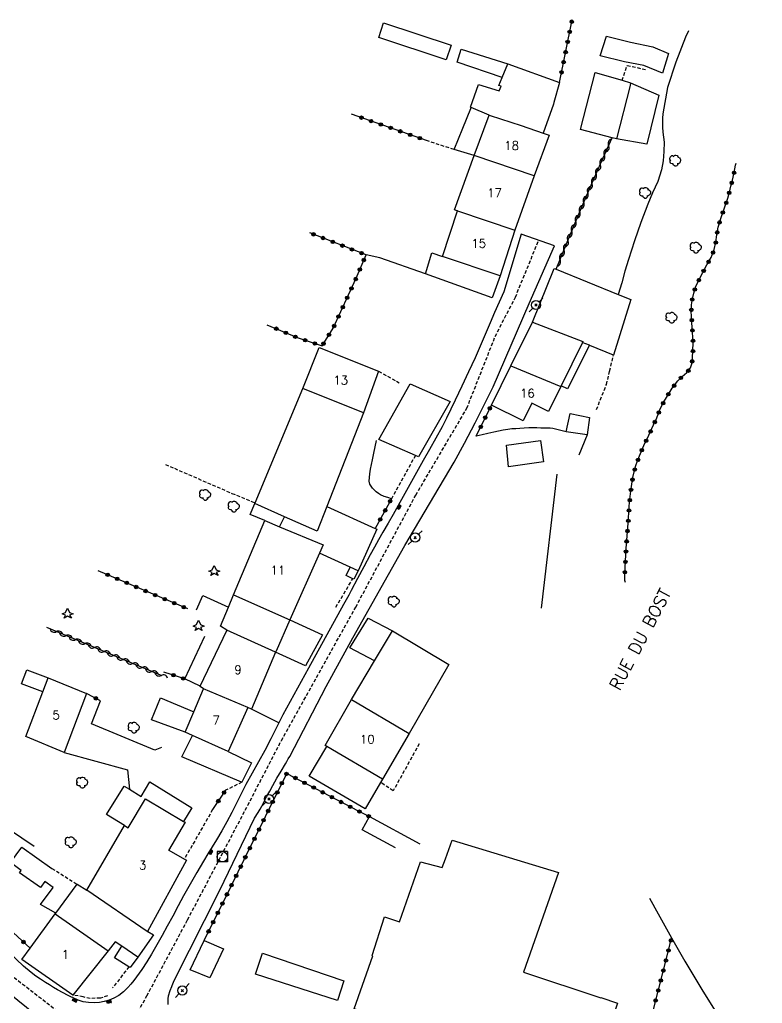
# Model space of a CAD drawing. Header units: millimetres. Extents: x 194000 to 195000, y 155999 to 157001.
# Drawn here: x 194089.9 to 194197.7, y 156244.3 to 156387.1 of the extents above; entities that cross this region are included whole.
import ezdxf
from ezdxf.enums import TextEntityAlignment as Align

# ---------------------------------------------------------------- set-up
doc = ezdxf.new("R2010")
doc.units = ezdxf.units.MM
doc.linetypes.add('DASHED', pattern=[0.75, 0.5, -0.25])
doc.layers.get('0').update_dxf_attribs({"linetype": 'CONTINUOUS'})
for name, color, linetype in [('W0001', 6, 'DASHED'), ('W0008', 7, 'CONTINUOUS'), ('W0014', 7, 'CONTINUOUS'), ('W0017', 7, 'CONTINUOUS'), ('W0101', 7, 'CONTINUOUS'), ('W0104', 1, 'CONTINUOUS'), ('W0112', 1, 'DASHED'), ('W0300', 7, 'CONTINUOUS'), ('W0303', 7, 'CONTINUOUS'), ('W0310', 3, 'CONTINUOUS'), ('W0322', 7, 'CONTINUOUS'), ('W0323', 7, 'CONTINUOUS'), ('W0333', 7, 'CONTINUOUS'), ('W0401', 7, 'CONTINUOUS'), ('W0420', 7, 'CONTINUOUS'), ('W0473', 7, 'CONTINUOUS'), ('W0510', 5, 'CONTINUOUS'), ('W0989', 7, 'CONTINUOUS'), ('W0991', 7, 'CONTINUOUS'), ('W1102', 7, 'CONTINUOUS')]:
    doc.layers.add(name, color=color, linetype=linetype)
doc.styles.get("Standard").update_dxf_attribs({"font": 'romans.shx', "width": 0.85})

# ---------------------------------------------------------------- blocks, each defined once
blk = doc.blocks.new('T300')
for p, q in [((-0.8, 0.51), (-0.86, 0.34)), ((-0.86, 0.34), (-0.86, 0.17)), ((-0.86, 0.17), (-0.74, 0.06)), ((-0.69, 0.63), (-0.8, 0.51)), ((-0.8, -0.06), (-0.74, 0.06)), ((-0.74, 0.06), (-0.69, 0.11)), ((-0.57, 0.69), (-0.69, 0.63)), ((-0.46, 0.69), (-0.57, 0.69)), ((-0.29, 0.63), (-0.46, 0.69)), ((-0.29, 0.63), (-0.17, 0.74)), ((-0.23, 0.57), (-0.29, 0.63)), ((-0.17, 0.74), (-0.06, 0.8)), ((-0.06, 0.8), (0.06, 0.8)), ((0.06, 0.8), (0.23, 0.74)), ((0.23, 0.74), (0.34, 0.63)), ((0.34, 0.63), (0.4, 0.51)), ((0.46, 0.46), (0.34, 0.46)), ((0.4, 0.51), (0.4, 0.46)), ((0.57, 0.4), (0.46, 0.46)), ((0.57, 0.4), (0.69, 0.29)), ((0.69, 0.29), (0.74, 0.17)), ((0.74, 0.06), (0.69, -0.17)), ((0.74, 0.17), (0.74, 0.06)), ((-0.8, -0.17), (-0.8, -0.06)), ((-0.8, -0.23), (-0.8, -0.17)), ((-0.74, -0.34), (-0.8, -0.23)), ((-0.69, -0.4), (-0.74, -0.34)), ((-0.51, -0.46), (-0.69, -0.4)), ((-0.4, -0.46), (-0.51, -0.46)), ((-0.4, -0.46), (-0.34, -0.46)), ((-0.34, -0.46), (-0.34, -0.4)), ((-0.34, -0.51), (-0.34, -0.46)), ((-0.29, -0.63), (-0.34, -0.51)), ((-0.17, -0.74), (-0.29, -0.63)), ((-0.06, -0.8), (-0.17, -0.74)), ((0.06, -0.8), (-0.06, -0.8)), ((0.17, -0.74), (0.06, -0.8)), ((0.23, -0.69), (0.17, -0.74)), ((0.29, -0.46), (0.23, -0.46)), ((0.29, -0.63), (0.23, -0.69)), ((0.46, -0.4), (0.29, -0.46)), ((0.34, -0.51), (0.29, -0.63)), ((0.34, -0.51), (0.34, -0.46)), ((0.57, -0.34), (0.46, -0.4)), ((0.63, -0.29), (0.57, -0.34)), ((0.69, -0.17), (0.63, -0.29))]:
    blk.add_line(p, q)
blk = doc.blocks.new('T420')
for p, q in [((0.75, 0.75), (-0.75, 0.75)), ((-0.75, 0.75), (-0.75, -0.75)), ((0.75, 0.75), (0.75, -0.75)), ((0.75, -0.75), (-0.75, -0.75))]:
    blk.add_line(p, q)
blk.add_ellipse((0, 0), major_axis=(-0.53, 0.53), ratio=1, start_param=3.926991, end_param=10.210176)
blk = doc.blocks.new('T473')
for p, q in [((-0.166667, 0.166667), (0.166667, -0.166667)), ((-0.166667, -0.166667), (0.166667, 0.166667)), ((0.500001, 0.500001), (1.000002, 1.000002)), ((-1.000002, -1.000002), (-0.500001, -0.500001))]:
    blk.add_line(p, q)
blk.add_ellipse((0, 0), major_axis=(0.471405, 0.471405), ratio=1, start_param=5.4977871438, end_param=11.780972451)
blk = doc.blocks.new('T401')
for p, q in [((-0.3, 0.3), (0, 0.3)), ((-0.3, -0.25), (-0.3, 0.3)), ((-0.3, 0.15), (0, 0.15)), ((-0.3, 0), (0, 0)), ((0, 0.3), (0, -0.25)), ((-0.3, -0.15), (0, -0.15)), ((-0.3, -0.25), (-0.3, -0.3)), ((-0.3, -0.3), (0, -0.3)), ((0, -0.3), (0, -0.25))]:
    blk.add_line(p, q)
blk = doc.blocks.new('T303')
for p, q in [((-0.77, 0), (-0.28, 0.21)), ((-0.28, -0.21), (-0.77, 0)), ((-0.28, 0.21), (0, 0.83)), ((0, 0.83), (0.28, 0.21)), ((0.28, 0.21), (0.83, 0)), ((0.83, 0), (0.28, -0.21)), ((-0.49, -0.63), (-0.28, -0.21)), ((0, -0.35), (-0.49, -0.63)), ((0.56, -0.63), (0, -0.35)), ((0.28, -0.21), (0.56, -0.63))]:
    blk.add_line(p, q)
blk = doc.blocks.new('t323o')
at = {"color": 0, "linetype": 'Continuous'}
for radius in [0.25, 0.15]:
    blk.add_circle((0, 0), radius, dxfattribs=at)
blk = doc.blocks.new('t310o')
at = {"color": 0, "linetype": 'Continuous'}
for centre, start, end in [((-0.5, 0.38), 216.8699, 323.1304), ((0.5, -0.37), 36.8699, 143.1303)]:
    blk.add_arc(centre, 0.625, start, end, dxfattribs=at)
blk = doc.blocks.new('t322o')
at = {"color": 0, "linetype": 'Continuous'}
for radius in [0.25, 0.15]:
    blk.add_circle((0, 0), radius, dxfattribs=at)

msp = doc.modelspace()

# ---------------------------------------------------------------- linework, layer by layer
at = {"layer": 'W0001'}
for points in [[(194021.01, 156365.52), (194020.35, 156362.06), (194022.81, 156350.9), (194027.01, 156335.43), (194030.83, 156322.14), (194034.38, 156309.88), (194038.14, 156300.55), (194043.2, 156292.06), (194054.34, 156279.97), (194066.5, 156268.47), (194082.54, 156253.13), (194096.92, 156241.99), (194103.39, 156237.75)], [(194106.32, 156241.78), (194108.34, 156245.4), (194114.25, 156256.45), (194122.99, 156273.07), (194127.87, 156282.46), (194138.67, 156301.85), (194147.39, 156318.11), (194154.8, 156330.7), (194158.92, 156341.14), (194161.85, 156346.82), (194165.23, 156355.08)]]:
    msp.add_lwpolyline(points, dxfattribs=at)
at = {"layer": 'W0008'}
for points in [[(194167.52, 156354.3), (194162.67, 156355.96), (194160.16, 156347.59)], [(194160.16, 156347.59), (194159.5, 156346.09), (194158.84, 156344.6), (194158.19, 156343.11), (194157.47, 156341.42), (194156.75, 156339.73), (194156.01, 156338.05), (194155.06, 156335.98), (194154.08, 156333.93), (194153.09, 156331.88), (194152.47, 156330.59), (194151.85, 156329.29), (194151.21, 156328.01), (194150.32, 156326.37), (194149.39, 156324.74), (194148.46, 156323.12), (194147.26, 156320.95), (194146.06, 156318.77), (194144.85, 156316.6), (194144.11, 156315.3), (194143.36, 156314.01), (194142.62, 156312.71), (194141.99, 156311.62), (194141.37, 156310.53), (194140.76, 156309.44), (194139.83, 156307.71), (194138.93, 156305.98), (194138.02, 156304.25), (194137.65, 156303.57), (194137.28, 156302.9), (194136.91, 156302.23), (194131.81, 156292.99)], [(194123.99, 156271.2), (194124.16, 156271.48), (194124.33, 156271.75), (194124.5, 156272.02), (194124.77, 156272.49), (194125.02, 156272.96), (194125.28, 156273.43), (194125.73, 156274.28), (194126.17, 156275.12), (194126.62, 156275.96), (194127.23, 156277), (194127.85, 156278.03), (194128.47, 156279.07), (194128.67, 156279.44), (194128.87, 156279.8), (194129.08, 156280.17), (194134.39, 156290.3), (194138.26, 156297.39), (194145.81, 156310.81), (194152.96, 156322.87), (194154.45, 156325.66)], [(194112.29, 156247.66), (194118.95, 156260.75), (194123.99, 156271.2)], [(194079.49, 156252.89), (194098.43, 156237.69)], [(194111.95, 156246.79), (194112, 156246.91), (194112.29, 156247.66)]]:
    msp.add_lwpolyline(points, dxfattribs=at)
at = {"layer": 'W0014'}
for points in [[(194163.83, 156345.92), (194167.52, 156354.3)], [(194158.64, 156333.83), (194163.83, 156345.92)], [(194154.45, 156325.66), (194156.01, 156328.6), (194158.64, 156333.83)], [(194131.81, 156292.99), (194128.06, 156286.21)], [(194128.06, 156286.21), (194127.48, 156285.04), (194127.2, 156284.47), (194126.34, 156282.74), (194125.46, 156281.02), (194124.55, 156279.38), (194123.62, 156277.75), (194122.72, 156276.11), (194122.03, 156274.75), (194121.36, 156273.38), (194120.67, 156272.02), (194119.94, 156270.68), (194119.2, 156269.36), (194118.44, 156268.05), (194117.82, 156267.02), (194117.2, 156266.01), (194116.58, 156264.98), (194115.58, 156263.3), (194114.61, 156261.62), (194113.65, 156259.92), (194112.86, 156258.46), (194112.09, 156256.99), (194111.3, 156255.52), (194110.55, 156254.16), (194109.79, 156252.81), (194109, 156251.47), (194108.31, 156250.35), (194107.6, 156249.24), (194106.84, 156248.16), (194106.43, 156247.62), (194106.02, 156247.1), (194105.56, 156246.6), (194104.94, 156246.01), (194104.27, 156245.48), (194103.54, 156245.05), (194102.87, 156244.78), (194102.16, 156244.58), (194101.44, 156244.46), (194100.67, 156244.41), (194099.88, 156244.44), (194099.11, 156244.55), (194098.36, 156244.8), (194097.64, 156245.13), (194097.57, 156245.16), (194097.39, 156245.24), (194096.91, 156245.47)], [(194096.91, 156245.47), (194095.36, 156246.27), (194094.78, 156246.64), (194094.19, 156247), (194093.61, 156247.37), (194092.9, 156247.82), (194092.21, 156248.29), (194091.53, 156248.78), (194090.42, 156249.73), (194089.37, 156250.75), (194088.32, 156251.77), (194087.2, 156252.82), (194086.09, 156253.87), (194084.98, 156254.92), (194080.23, 156259.41), (194072.05, 156266.9), (194068.52, 156270.09)], [(194111.41, 156244.14), (194111.41, 156244.56), (194111.44, 156244.98), (194111.5, 156245.41), (194111.7, 156246.17), (194111.95, 156246.79)]]:
    msp.add_lwpolyline(points, dxfattribs=at)
at = {"layer": 'W0017'}
for points in [[(194169.22, 156327.28), (194167.31, 156327.79), (194166.9, 156327.8), (194166.5, 156327.8), (194166.1, 156327.81), (194165.54, 156327.84), (194164.99, 156327.88), (194164.44, 156327.89), (194163.8, 156327.87), (194163.15, 156327.83), (194162.5, 156327.77), (194161.92, 156327.74), (194161.33, 156327.7), (194160.75, 156327.64), (194160.06, 156327.53), (194159.38, 156327.4), (194158.7, 156327.26), (194157.85, 156327.07), (194157.01, 156326.86), (194156.16, 156326.66)], [(194143.86, 156317.57), (194143.32, 156317.74), (194142.79, 156317.92), (194142.28, 156318.15), (194141.96, 156318.35), (194141.65, 156318.58), (194141.37, 156318.84), (194141.12, 156319.1), (194140.89, 156319.38), (194140.72, 156319.69), (194140.62, 156320.15), (194140.65, 156320.66), (194140.7, 156321.17), (194140.8, 156321.86), (194140.95, 156322.55), (194141.1, 156323.24), (194141.3, 156324.17), (194141.5, 156325.11), (194141.7, 156326.04)], [(194110.48, 156281.45), (194109.49, 156281.09), (194100.28, 156284.9), (194101.61, 156288.24)], [(194096.34, 156280.75), (194105.53, 156278.21), (194105.83, 156275.39)]]:
    msp.add_lwpolyline(points, dxfattribs=at)
at = {"layer": 'W0101'}
for points in [[(194155.89, 156367.38), (194158.03, 156373.28), (194158.05, 156373.27), (194158.18, 156373.23), (194162.67, 156371.74), (194165.9, 156370.66), (194166.74, 156370.38)], [(194166.74, 156370.38), (194164.6, 156364.43), (194164.6, 156364.43)], [(194153.47, 156359.35), (194153.39, 156359.38), (194153.03, 156359.51), (194155.89, 156367.38)], [(194164.6, 156364.43), (194161.77, 156356.58)], [(194161.77, 156356.58), (194159.66, 156349.94), (194151.27, 156352.73), (194153.47, 156359.35)], [(194158.37, 156331.17), (194161.19, 156336.88)], [(194161.19, 156336.88), (194168.45, 156333.86)], [(194168.45, 156333.86), (194166.67, 156330.24), (194164.22, 156331.45), (194162.97, 156328.9), (194158.37, 156331.17)], [(194120.93, 156303.62), (194125.45, 156314.43), (194127.62, 156313.52), (194133.94, 156310.88)], [(194133.94, 156310.88), (194133.4, 156309.67), (194129.11, 156299.99)], [(194120.93, 156303.62), (194129.11, 156299.99)], [(194116.55, 156290), (194116.06, 156290.32), (194116.08, 156290.37), (194119.93, 156298.46), (194119.94, 156298.48)], [(194127.03, 156295.32), (194119.94, 156298.48)], [(194127.03, 156295.32), (194123.55, 156287.01), (194122.99, 156287.28)], [(194122.99, 156287.28), (194120.16, 156280.9), (194114.95, 156283.21), (194113.91, 156283.67), (194113.92, 156283.71), (194115.14, 156286.62), (194116.55, 156290)], [(194134.24, 156281.75), (194138.03, 156288.41)], [(194138.03, 156288.41), (194146.44, 156283.49), (194142.57, 156276.88), (194134.46, 156281.63), (194134.24, 156281.75)], [(194099.64, 156260.76), (194105.11, 156270.12), (194105.64, 156269.81), (194105.64, 156269.81), (194108.12, 156273.99), (194113.67, 156270.74), (194113.89, 156270.61), (194111.49, 156266.51), (194111.54, 156266.58), (194113.78, 156265.27), (194114.08, 156265.1)], [(194114.08, 156265.1), (194108.41, 156254.76), (194108.39, 156254.77)], [(194108.39, 156254.77), (194099.64, 156260.76)], [(194090.18, 156250.7), (194091.38, 156252.34), (194095.04, 156257.31)], [(194095.04, 156257.31), (194102.72, 156251.96)], [(194102.72, 156251.96), (194097.58, 156245.53)], [(194097.58, 156245.53), (194090.18, 156250.7)]]:
    msp.add_lwpolyline(points, dxfattribs=at)
for points in [[(194141.99, 156336.08), (194139.81, 156330.03), (194130.97, 156333.56), (194133.35, 156339.53)], [(194096.34, 156280.75), (194090.74, 156283.06), (194093.21, 156289.54), (194093.99, 156291.59), (194099.59, 156289.28), (194096.34, 156280.75)], [(194170.35, 156233.11), (194138.42, 156243.5), (194141.16, 156251.24), (194141.04, 156251.28), (194142.86, 156256.86), (194145.01, 156256.16), (194148.09, 156264.84), (194151.2, 156264.02), (194151.71, 156265.31), (194152.66, 156268), (194168.09, 156263.31), (194163.02, 156248.84), (194163.03, 156248.87), (194174.27, 156245.13), (194174.28, 156245.15), (194176.7, 156244.35), (194173.18, 156233.77), (194170.96, 156234.55), (194170.86, 156234.58)]]:
    msp.add_lwpolyline(points, close=True, dxfattribs=at)
at = {"layer": 'W0104'}
for points in [[(194142.71, 156386.68), (194152.51, 156383.44), (194151.8, 156381.31), (194142.01, 156384.54)], [(194175.1, 156384.71), (194178.58, 156383.86), (194181.82, 156383.19), (194184.11, 156382.22), (194183.2, 156379.38), (194180.5, 156380.46), (194177.69, 156380.99), (194174.18, 156381.87)], [(194176.56, 156369.81), (194175.91, 156369.99), (194171.29, 156371.2), (194173.46, 156379.44), (194177.35, 156378.32), (194178.59, 156377.96), (194178.58, 156377.92), (194178.5, 156377.57), (194176.56, 156369.81)], [(194172.26, 156326.85), (194169.22, 156327.28), (194169.79, 156329.97), (194172.62, 156329.37)], [(194160.58, 156325.35), (194165.5, 156326.04), (194165.93, 156322.94), (194160.84, 156322.23)], [(194114.64, 156249.19), (194116.61, 156253.36), (194116.64, 156253.42), (194119.45, 156252.25), (194117.46, 156248.02)], [(194136, 156244.73), (194124.12, 156248.58), (194125.11, 156251.61), (194136.93, 156247.58)]]:
    msp.add_lwpolyline(points, close=True, dxfattribs=at)
for points in [[(194159.94, 156378.75), (194153.38, 156380.94), (194154, 156382.82), (194160.78, 156380.71)], [(194158.03, 156373.28), (194155.44, 156374.39), (194155.32, 156374.44), (194156.49, 156377.71), (194159.49, 156376.79), (194159.49, 156376.77), (194159.78, 156377.46), (194159.78, 156377.45), (194159.43, 156377.56), (194159.94, 156378.75), (194160.78, 156380.71), (194168.26, 156378.01), (194167.46, 156375.1), (194167.4, 156374.87), (194165.9, 156370.66)], [(194178.59, 156377.96), (194182.68, 156376.17), (194180.95, 156369.04), (194176.56, 156369.81)], [(194155.89, 156367.38), (194152.94, 156368.26), (194154.22, 156371.39), (194154.21, 156371.36), (194155.38, 156374.23), (194155.44, 156374.39)], [(194159.66, 156349.94), (194158.5, 156346.73), (194148.81, 156350.22), (194149.72, 156353.29), (194151.27, 156352.73)], [(194164.33, 156343.23), (194167.48, 156351.01), (194167.78, 156350.89), (194176.8, 156347.23), (194178.62, 156346.49), (194176.1, 156338.44), (194172.67, 156339.83), (194172.63, 156339.85), (194171.56, 156340.28), (194171.6, 156340.26)], [(194161.19, 156336.88), (194164.33, 156343.23)], [(194164.33, 156343.23), (194171.66, 156340.38), (194171.6, 156340.26), (194168.51, 156333.98), (194168.45, 156333.86)], [(194172.63, 156339.85), (194169.41, 156333.52), (194168.51, 156333.98)], [(194147.79, 156323.66), (194147.33, 156323.86), (194142.03, 156326.19), (194146.59, 156334.24), (194152.38, 156331.7)], [(194139.81, 156330.03), (194134.47, 156316.46), (194133.06, 156312.88), (194128.33, 156314.96), (194124.01, 156316.87), (194124.04, 156316.96), (194130.97, 156333.56)], [(194152.38, 156331.7), (194147.79, 156323.66)], [(194125.45, 156314.43), (194123.35, 156315.31), (194124.01, 156316.87)], [(194134.47, 156316.46), (194141.51, 156313.26), (194141.74, 156313.15), (194139, 156307.12), (194137.86, 156307.64), (194133.4, 156309.67)], [(194127.62, 156313.52), (194128.33, 156314.96)], [(194139, 156307.12), (194138.39, 156305.88), (194138.23, 156305.96), (194137.26, 156306.44), (194137.86, 156307.64)], [(194115.56, 156301.44), (194116.48, 156303.51), (194120.19, 156301.85)], [(194119.94, 156298.48), (194119.03, 156299.07), (194120.19, 156301.85), (194120.93, 156303.62)], [(194129.11, 156299.99), (194133.85, 156297.82), (194131.38, 156293.33), (194127.03, 156295.32)], [(194129.11, 156299.99), (194127.11, 156295.47), (194127.07, 156295.41), (194127.05, 156295.37), (194127.03, 156295.32)], [(194141.4, 156294.05), (194137.8, 156295.92), (194140.46, 156300.26), (194144.02, 156298.42)], [(194138.03, 156288.41), (194141.4, 156294.05), (194144.02, 156298.42), (194152.2, 156293.52), (194146.44, 156283.49)], [(194116.08, 156290.37), (194113.85, 156291.41), (194116.76, 156297.61)], [(194093.21, 156289.54), (194090.13, 156290.71), (194090.91, 156292.76), (194093.99, 156291.59)], [(194113.91, 156283.67), (194109, 156285.48), (194110.34, 156288.65), (194115.14, 156286.62)], [(194120.16, 156280.9), (194123.52, 156279.22), (194122.12, 156276.41), (194122.09, 156276.42), (194113.41, 156280.12), (194114.95, 156283.21)], [(194142.57, 156276.88), (194142.28, 156276.4), (194140.03, 156272.56), (194131.92, 156277.31), (194134.46, 156281.63)], [(194105.11, 156270.12), (194102.49, 156271.73), (194105.04, 156275.87), (194105.83, 156275.39), (194107.49, 156274.36), (194108.78, 156276.46), (194114.87, 156272.71), (194113.67, 156270.74)], [(194144.42, 156266.92), (194139.62, 156269.5), (194140.65, 156271.43), (194147.99, 156267.49)], [(194095.13, 156257.43), (194092.89, 156258.69), (194094.75, 156261.14), (194093.53, 156261.99), (194092.88, 156261.13), (194089.83, 156263.25), (194090.08, 156263.61), (194088.52, 156264.79), (194090.17, 156266.97), (194094.56, 156263.92)], [(194095.04, 156257.31), (194095.13, 156257.43), (194098.2, 156261.6), (194099.64, 156260.76)], [(194108.39, 156254.77), (194108.47, 156254.73), (194109.3, 156254.28), (194107.03, 156251.02)], [(194107.03, 156251.02), (194104.7, 156252.6), (194103.75, 156253.25), (194102.72, 156251.96)], [(194107.03, 156251.02), (194105.91, 156249.52), (194105.73, 156249.63), (194103.66, 156250.91), (194104.7, 156252.6)]]:
    msp.add_lwpolyline(points, dxfattribs=at)
at = {"layer": 'W0112'}
for points in [[(194177.35, 156378.32), (194178.07, 156380.49), (194180.87, 156379.85)], [(194152.94, 156368.26), (194149.11, 156369.52)], [(194173.63, 156330.51), (194175.08, 156334.17), (194175.54, 156336.07), (194176.1, 156338.44)], [(194141.99, 156336.08), (194144.99, 156334.41)], [(194147.33, 156323.86), (194143.86, 156317.57)], [(194111.02, 156322.55), (194112.34, 156321.99), (194120.68, 156318.36), (194124.04, 156316.96)], [(194135.78, 156301.82), (194138.23, 156305.96)], [(194147.88, 156282.01), (194144.1, 156275.16), (194142.54, 156276.23), (194142.28, 156276.4)], [(194122.12, 156276.41), (194119.78, 156275.27)], [(194117.89, 156272.44), (194113.78, 156265.27)], [(194094.56, 156263.92), (194098.2, 156261.6)], [(194105.73, 156249.63), (194103.37, 156246.57)], [(194102.64, 156245.39), (194101.59, 156245.09), (194100.11, 156245.01), (194099.11, 156245.26), (194097.58, 156245.53)]]:
    msp.add_lwpolyline(points, dxfattribs=at)
at = {"layer": 'W0300'}
msp.add_lwpolyline([(194091.97, 156267.08), (194079.54, 156275.46)], dxfattribs=at)
at = {"layer": 'W0303'}
msp.add_lwpolyline([(194167.89, 156321.16), (194165.58, 156301.69)], dxfattribs=at)
at = {"layer": 'W0310'}
for points in [[(194167.78, 156350.89), (194169.81, 156355.9), (194172.17, 156361.53), (194174.55, 156366.95), (194175.91, 156369.99)], [(194110.55, 156291.87), (194093.81, 156298.87)]]:
    msp.add_lwpolyline(points, dxfattribs=at)
at = {"layer": 'W0322'}
msp.add_lwpolyline([(194177.82, 156305.4), (194177.77, 156305.71), (194177.75, 156306.65), (194177.79, 156307.59), (194177.84, 156308.53), (194177.94, 156310.37), (194178.08, 156312.21), (194178.23, 156314.04), (194178.33, 156315.58), (194178.44, 156317.13), (194178.61, 156318.66), (194178.75, 156319.67), (194178.92, 156320.67), (194179.14, 156321.66), (194179.36, 156322.38), (194179.61, 156323.09), (194179.87, 156323.8), (194180.51, 156325.31), (194181.23, 156326.8), (194181.93, 156328.29), (194182.37, 156329.33), (194182.8, 156330.37), (194183.28, 156331.38), (194183.92, 156332.52), (194184.63, 156333.63), (194185.42, 156334.67), (194186.08, 156335.3), (194186.76, 156335.89), (194187.28, 156336.57), (194187.51, 156337.31), (194187.59, 156338.12), (194187.64, 156338.93), (194187.67, 156340.33), (194187.58, 156341.73), (194187.49, 156343.14), (194187.45, 156344), (194187.4, 156344.86), (194187.43, 156345.72), (194187.55, 156346.58), (194187.75, 156347.44), (194188.01, 156348.28), (194188.33, 156349.01), (194188.7, 156349.71), (194189.08, 156350.42), (194189.67, 156351.51), (194190.26, 156352.6), (194190.73, 156353.74), (194190.97, 156354.8), (194191.11, 156355.9), (194191.3, 156356.99), (194191.72, 156358.41), (194192.23, 156359.81), (194192.69, 156361.22), (194192.93, 156362.09), (194193.16, 156362.96), (194193.37, 156363.83), (194193.61, 156364.92), (194193.84, 156366.01), (194193.9, 156366.29)], dxfattribs=at)
at = {"layer": 'W0323'}
for points in [[(194168.26, 156378.01), (194170.05, 156386.86)], [(194149.11, 156369.52), (194138.07, 156373.39)], [(194125.76, 156342.84), (194130.3, 156340.92), (194133.79, 156339.76), (194135.39, 156342.34), (194138.72, 156349.58), (194140.17, 156352.97), (194132, 156356.17)], [(194156.16, 156326.66), (194158.37, 156331.17)], [(194143.86, 156317.57), (194141.51, 156313.26)], [(194114.27, 156301.58), (194101.27, 156307.13)], [(194113.85, 156291.41), (194110.78, 156292.42)], [(194101.61, 156288.24), (194099.59, 156289.28)], [(194116.64, 156253.42), (194120.7, 156261.61), (194122.47, 156265.18), (194128.64, 156277.7), (194139, 156272.26), (194140.65, 156271.43)], [(194119.78, 156275.27), (194117.89, 156272.44)], [(194091.38, 156252.34), (194080.45, 156262.33)], [(194176.1, 156226.22), (194178.72, 156233.91), (194181.74, 156242.83), (194184.08, 156251.98), (194184.54, 156253.83)]]:
    msp.add_lwpolyline(points, dxfattribs=at)
at = {"layer": 'W0333'}
for points in [[(194148.81, 156350.22), (194142.15, 156352.55), (194140.17, 156352.97)], [(194127.48, 156285.04), (194123.55, 156287.01)]]:
    msp.add_lwpolyline(points, dxfattribs=at)
at = {"layer": 'W0510'}
for points in [[(194186.97, 156385.52), (194186.55, 156384.59), (194185.13, 156380.96), (194183.93, 156377.26), (194183.28, 156373.47), (194183.24, 156372.82), (194183.21, 156372.17), (194183.22, 156371.51), (194183.28, 156370.78), (194183.37, 156370.05), (194183.44, 156369.32), (194183.42, 156367.98), (194183.29, 156366.63), (194183.06, 156365.32), (194182.52, 156363.64), (194181.78, 156362), (194181.07, 156360.36), (194180.09, 156357.69), (194179.16, 156355), (194178.28, 156352.3), (194177.77, 156350.61), (194177.29, 156348.92), (194176.8, 156347.23)], [(194172.26, 156326.85), (194171.09, 156323.89)], [(194181.32, 156259.61), (194182.57, 156257.32), (194184.54, 156253.83), (194186.45, 156250.45), (194188.95, 156246.32), (194191.49, 156242.2), (194193.87, 156238.01), (194195.19, 156235.37), (194196.45, 156232.7), (194197.71, 156230.03)]]:
    msp.add_lwpolyline(points, dxfattribs=at)
at = {"layer": 'W1102'}
for points in [[(194164.6, 156364.43), (194155.89, 156367.38)], [(194153.47, 156359.35), (194161.77, 156356.58)], [(194122.99, 156287.28), (194116.55, 156290)]]:
    msp.add_lwpolyline(points, dxfattribs=at)

# ---------------------------------------------------------------- block references
at = {"layer": 'W0300'}
for p in [(194185.11, 156366.65), (194180.72, 156361.98), (194188.09, 156354.03), (194184.56, 156343.84), (194116.83, 156318.14), (194120.99, 156316.43), (194144.22, 156302.65), (194106.47, 156284.33), (194098.98, 156276.35)]:
    msp.add_blockref('T300', p, dxfattribs=at)
at = {"layer": 'W0300', "rotation": 359.9999899820874}
msp.add_blockref('T300', (194097.33, 156267.7), dxfattribs=at)
at = {"layer": 'W0303'}
for p in [(194118.11, 156307.06), (194096.82, 156300.86), (194115.83, 156299.1)]:
    msp.add_blockref('T303', p, dxfattribs=at)
at = {"layer": 'W0310'}
for p, rotation in [((194175.39, 156368.84), 65.97804293213979), ((194174.78, 156367.47), 65.97804293213979), ((194174.18, 156366.09), 66.26965967023189), ((194173.57, 156364.72), 66.26965967023189), ((194172.97, 156363.35), 66.26965967023189), ((194172.37, 156361.97), 66.26965967023189), ((194171.78, 156360.59), 67.27330874353795), ((194171.2, 156359.21), 67.27330874353795), ((194170.62, 156357.83), 67.27330874353795), ((194170.04, 156356.44), 67.27330874353795), ((194169.47, 156355.06), 67.90771158521983), ((194168.91, 156353.67), 67.90771158521983), ((194168.34, 156352.28), 67.90771158521983), ((194095.2, 156298.29), 157.3099170634049), ((194096.58, 156297.71), 157.3099170634049), ((194097.96, 156297.13), 157.3099170634049), ((194099.35, 156296.55), 157.3099170634049), ((194100.73, 156295.98), 157.3099170634049), ((194102.12, 156295.4), 157.3099170634049), ((194103.5, 156294.82), 157.3099170634049), ((194104.88, 156294.24), 157.3099170634049), ((194106.27, 156293.66), 157.3099170634049), ((194107.65, 156293.08), 157.3099170634049), ((194109.04, 156292.5), 157.3099170634049), ((194110.42, 156291.93), 157.3099170634049)]:
    msp.add_blockref('t310o', p, dxfattribs=dict(at, rotation=rotation))
at = {"layer": 'W0322'}
for p, rotation in [((194193.61, 156364.9), 77.29829598292388), ((194193.27, 156363.43), 76.35046623431143), ((194192.9, 156361.98), 74.63297561879273), ((194192.47, 156360.54), 71.72356218730845), ((194191.98, 156359.13), 70.11560545668087), ((194191.51, 156357.7), 73.32668983799027), ((194191.17, 156356.25), 80.19643239583004), ((194190.96, 156354.76), 77.43711471076729), ((194190.56, 156353.32), 67.44474218082625), ((194189.91, 156351.97), 61.70236747077978), ((194189.2, 156350.65), 61.62122290274031), ((194188.5, 156349.32), 62.05420802757268), ((194187.91, 156347.95), 72.41213224652861), ((194187.54, 156346.49), 81.93459683767416), ((194187.41, 156345), 88.26024251697837), ((194187.47, 156343.5), 93.11731629705785), ((194187.56, 156342.01), 93.38561192234154), ((194187.65, 156340.51), 93.67039515833345), ((194187.64, 156339.01), 89.09777883858261), ((194187.53, 156337.52), 83.94686663096638), ((194185.89, 156335.12), 43.6510551143304), ((194186.97, 156336.16), 52.6197455705006), ((194184.91, 156333.99), 52.80565772830209), ((194184.07, 156332.75), 57.36166763658747), ((194183.32, 156331.45), 60.71607811408446), ((194182.69, 156330.09), 67.44275336542059), ((194182.11, 156328.71), 67.19599306880677), ((194181.49, 156327.34), 64.72314940825181), ((194180.84, 156325.99), 64.30394059615907), ((194180.22, 156324.63), 66.98411224568157), ((194179.66, 156323.23), 69.56856867609274), ((194179.19, 156321.81), 73.2277768477182), ((194178.86, 156320.35), 80.482050838838), ((194178.64, 156318.86), 81.9018261900354), ((194178.47, 156317.37), 83.79093840358735), ((194178.35, 156315.88), 85.95924656374791), ((194178.25, 156314.38), 86.18099607241771), ((194178.14, 156312.89), 85.42235775173575), ((194178.02, 156311.39), 85.64184366788749), ((194177.91, 156309.9), 86.82362288971818), ((194177.83, 156308.4), 86.95845115989168), ((194177.76, 156306.9), 87.62671914012397)]:
    msp.add_blockref('t322o', p, dxfattribs=dict(at, rotation=rotation))
at = {"layer": 'W0323'}
for p, rotation in [((194170.04, 156386.83), 78.62129657713635), ((194169.74, 156385.36), 78.62129657713635), ((194169.45, 156383.89), 78.62129657713635), ((194169.15, 156382.42), 78.62129657713635), ((194168.86, 156380.95), 78.62129657713635), ((194168.56, 156379.48), 78.62129657713635), ((194139.49, 156372.9), 160.676424348005), ((194140.9, 156372.4), 160.676424348005), ((194142.32, 156371.9), 160.676424348005), ((194143.74, 156371.41), 160.676424348005), ((194145.15, 156370.91), 160.676424348005), ((194146.57, 156370.41), 160.676424348005), ((194147.98, 156369.92), 160.676424348005), ((194132.54, 156355.96), 158.5889441176323), ((194133.93, 156355.42), 158.5889441176323), ((194135.33, 156354.87), 158.5889441176323), ((194136.73, 156354.32), 158.5889441176323), ((194138.12, 156353.77), 158.5889441176323), ((194139.52, 156353.23), 158.5889441176323), ((194139.26, 156350.85), 66.93805598042607), ((194139.85, 156352.23), 66.93805598042607), ((194138.67, 156349.47), 65.26907455647259), ((194138.05, 156348.11), 65.26907455647259), ((194137.42, 156346.75), 65.26907455647259), ((194136.79, 156345.39), 65.26907455647259), ((194136.16, 156344.02), 65.26907455647259), ((194135.54, 156342.66), 65.26907455647259), ((194127.14, 156342.26), 337.0839617251868), ((194128.52, 156341.67), 337.0839617251868), ((194129.9, 156341.09), 337.0839617251868), ((194134.78, 156341.37), 58.18413244939201), ((194131.31, 156340.58), 341.5551929907105), ((194132.74, 156340.11), 341.5551929907105), ((194133.99, 156340.09), 58.18413244939201), ((194158.14, 156330.7), 63.87865838035636), ((194156.82, 156328), 63.87865838035636), ((194157.48, 156329.35), 63.87865838035636), ((194143.66, 156317.21), 241.3551295756888), ((194142.95, 156315.89), 241.3551295756888), ((194142.23, 156314.57), 241.3551295756888), ((194102.65, 156306.54), 156.8652855402344), ((194104.03, 156305.95), 156.8652855402344), ((194105.41, 156305.36), 156.8652855402344), ((194106.79, 156304.77), 156.8652855402344), ((194108.17, 156304.18), 156.8652855402344), ((194109.55, 156303.59), 156.8652855402344), ((194110.93, 156303), 156.8652855402344), ((194112.31, 156302.42), 156.8652855402344), ((194113.69, 156301.83), 156.8652855402344), ((194112.21, 156291.96), 161.7669145093639), ((194113.63, 156291.49), 161.7669145093639), ((194100.92, 156288.6), 152.7915835411193), ((194128.6, 156277.63), 63.7839729797407), ((194129.9, 156277.04), 332.3426696573169), ((194127.94, 156276.28), 63.7839729797407), ((194131.23, 156276.34), 332.3426696573169), ((194132.56, 156275.64), 332.3426696573169), ((194119.55, 156274.93), 236.3846457547424), ((194127.28, 156274.94), 63.7839729797407), ((194133.88, 156274.95), 332.3426696573169), ((194135.21, 156274.25), 332.3426696573169), ((194118.72, 156273.69), 236.3846457547424), ((194126.61, 156273.59), 63.7839729797407), ((194136.54, 156273.55), 332.3426696573169), ((194137.87, 156272.86), 332.3426696573169), ((194125.29, 156270.9), 63.7839729797407), ((194125.95, 156272.25), 63.7839729797407), ((194139.2, 156272.16), 333.0740790143908), ((194140.54, 156271.48), 333.0740790143908), ((194124.63, 156269.56), 63.7839729797407), ((194123.96, 156268.21), 63.7839729797407), ((194123.3, 156266.86), 63.7839729797407), ((194122.64, 156265.52), 63.7839729797407), ((194121.97, 156264.17), 63.65314406097193), ((194121.31, 156262.83), 63.65314406097193), ((194120.64, 156261.49), 63.5976806322752), ((194119.98, 156260.14), 63.5976806322752), ((194119.31, 156258.8), 63.5976806322752), ((194118.64, 156257.46), 63.5976806322752), ((194117.97, 156256.11), 63.5976806322752), ((194117.31, 156254.77), 63.5976806322752), ((194090.42, 156253.22), 137.5646677631073), ((194184.45, 156253.45), 76.152970917006), ((194184.09, 156252), 76.152970917006), ((194183.72, 156250.54), 75.60911144358651), ((194183.34, 156249.09), 75.60911144358651), ((194182.97, 156247.64), 75.60911144358651), ((194182.6, 156246.19), 75.60911144358651), ((194182.22, 156244.73), 75.60911144358651)]:
    msp.add_blockref('t323o', p, dxfattribs=dict(at, rotation=rotation))
at = {"layer": 'W0401'}
for p, rotation in [((194144.84, 156316.44), 150.2788776102184), ((194117.47, 156266.34), 148.4615145362397), ((194097.93, 156244.89), 65.38451664240563), ((194102.81, 156244.65), 105.378115591525)]:
    msp.add_blockref('T401', p, dxfattribs=dict(at, rotation=rotation))
at = {"layer": 'W0420', "rotation": 359.9999899820874}
msp.add_blockref('T420', (194119.3, 156265.6), dxfattribs=at)
at = {"layer": 'W0473', "rotation": 359.9999899820874}
for p in [(194164.84, 156345.7), (194147.3, 156311.94), (194126.07, 156273.99), (194113.49, 156246.18)]:
    msp.add_blockref('T473', p, dxfattribs=at)

# ---------------------------------------------------------------- texts
at = {"layer": 'W0989'}
msp.add_text('RUE DU BOST  ', height=1.75, rotation=62.2278, dxfattribs=at).set_placement((194176.97, 156289.62))
at = {"layer": 'W0991'}
for s, p in [('18', (194161.31, 156368.85)), ('17', (194158.82, 156361.98)), ('15', (194156.53, 156354.64)), ('13', (194136.49, 156334.78)), ('16', (194163.6, 156332.89)), ('11', (194127.37, 156307.21)), ('9', (194121.58, 156292.75)), ('5', (194095.16, 156286.17)), ('7', (194118.41, 156285.45)), ('10', (194140.35, 156282.65)), ('3', (194107.72, 156264.38)), ('1', (194096.5, 156251.42))]:
    msp.add_text(s, height=1.25, dxfattribs=at).set_placement(p, align=Align.MIDDLE_CENTER)

doc.saveas('drawing.dxf')
